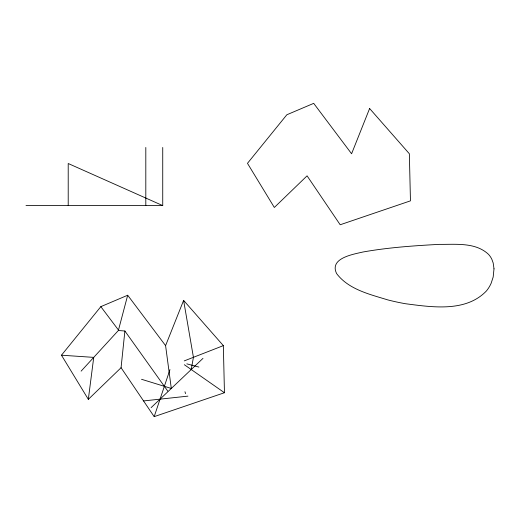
<?xml version="1.0" encoding="UTF-8"?>
<svg xmlns="http://www.w3.org/2000/svg" width="520" height="520" viewBox="0 0 520 520"><rect width="100%" height="100%" fill="white"/><g stroke="black" fill="none" stroke-linecap="round" stroke-linejoin="round"><path stroke-width="0.78" d="M118.365 330.499L127.692 295.236L100.835 306.644L61.47 355.206L88.328 399.353L121.069 367.712L124.891 331.012L118.365 330.499L81.12 371.137M88.328 399.353L93.73 357.376L61.47 355.206M191.23 369.531L193.427 357.312L183.612 300.385L165.588 345.637L171.308 388.459L141.518 379.281M121.069 367.712L154.18 416.644L169.975 369.597M151.119 407.641L202.982 358.365M184.243 360.893L223.347 345.637L224.452 392.73L154.18 416.644M143.553 400.94L187.935 396.13M26 205.595L162.734 205.595L162.734 147.466M186.843 363.857L198.919 367.081M162.734 205.595L68.211 163.508L68.211 205.595M184.333 364.709L224.452 392.73M183.612 300.385L223.347 345.637M100.835 306.644L118.378 329.927M127.692 295.236L165.588 345.637M124.891 331.012L167.778 391.112M184.964 391.742L185.569 393.64M145.808 147.466L145.808 205.595M494 268.82L493.175 277.03L491.173 283.192A32.936 32.936 0 0 1 486.428 290.947C465.881 312.449 432.113 307.171 405.548 303.739A231.023 231.023 0 0 1 387.777 299.897C369.681 294.314 348.556 289.471 336.596 273.553C329.115 258.18 353.08 254.332 362.875 252.025C388.122 247.514 413.79 245.733 439.374 244.361C455.787 244.562 475.553 242.093 488.521 254.364A20 20 0 0 1 491.849 259.311L493.181 262.964L494 268.82M369.616 108.511L351.591 153.758L313.697 103.356L286.839 114.764L247.475 163.326L274.333 207.474L307.073 175.832L340.184 224.764L410.456 200.85L409.351 153.758L369.616 108.511"/></g></svg>
